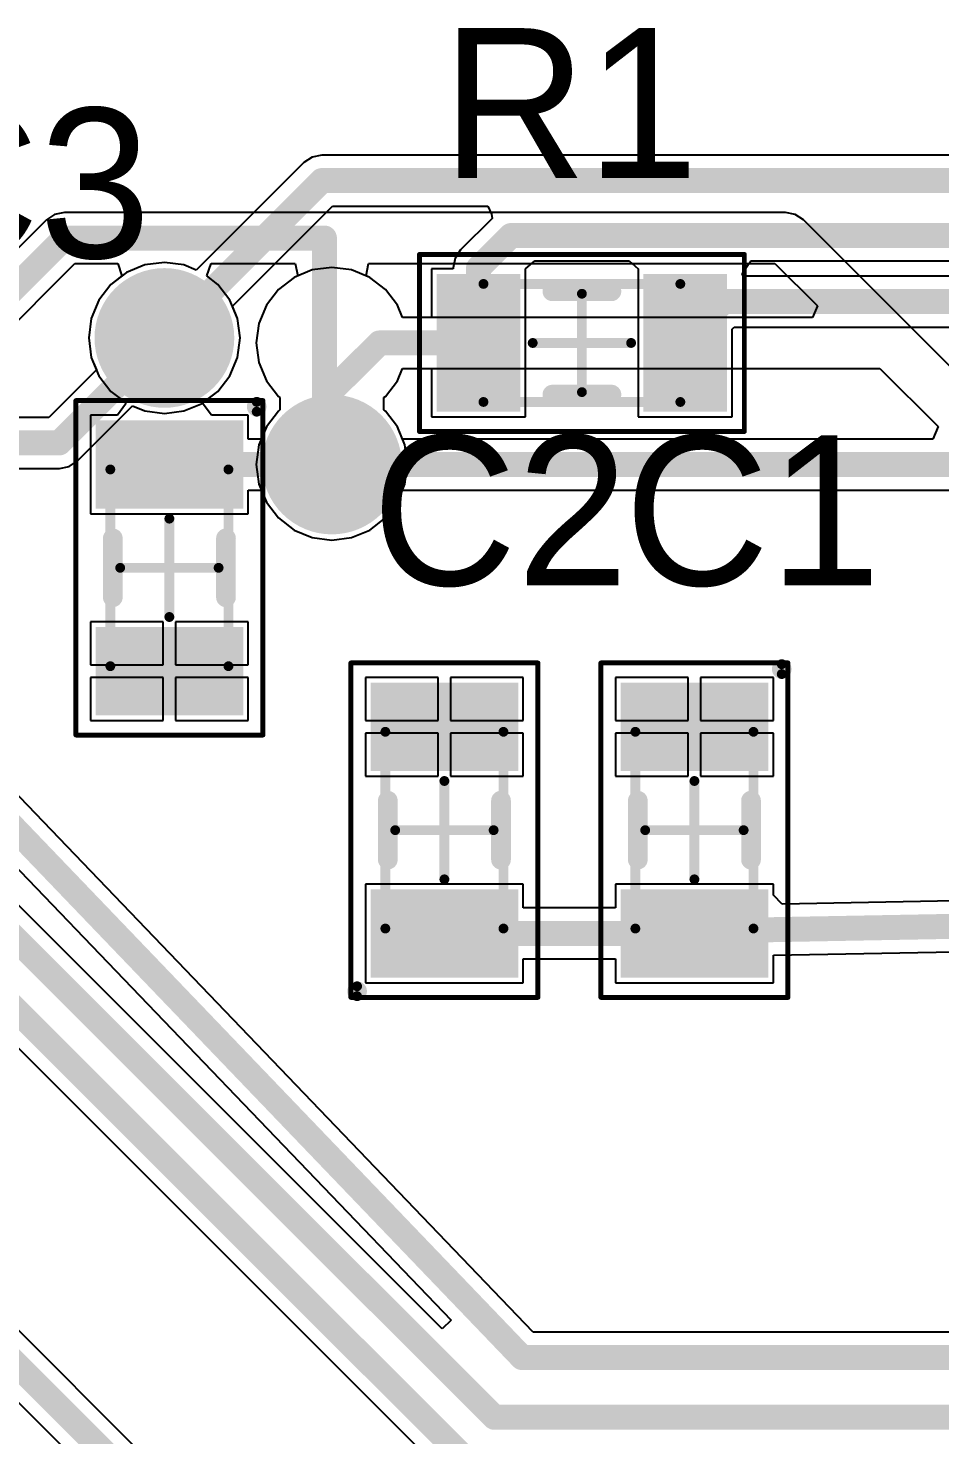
# Model space of a CAD drawing. Header units: millimetres. Extents: x 2.5 to 14.5, y 1.2 to 4.8.
# Drawn here: x 9.534 to 9.898, y 2.493 to 3.056 of the extents above; entities that cross this region are included whole.
import ezdxf

# ---------------------------------------------------------------- set-up
doc = ezdxf.new("R2010")
doc.units = ezdxf.units.MM
doc.header["$MEASUREMENT"] = 0
for name, color, linetype in [('BottomLayer', 5, 'Continuous'), ('BottomSolder', 6, 'Continuous'), ('ConnectLayer', 7, 'Continuous'), ('Mechanical13', 56, 'Continuous'), ('Mechanical15', 56, 'Continuous'), ('MultiLayer', 9, 'Continuous'), ('TopLayer', 1, 'Continuous'), ('TopOverlay', 2, 'Continuous'), ('TopPaste', 8, 'Continuous'), ('TopSolder', 216, 'Continuous'), ('ViaHoleLayer', 16, 'Continuous')]:
    doc.layers.add(name, color=color, linetype=linetype)

# ---------------------------------------------------------------- blocks, each defined once
blk = doc.blocks.new('RESC_0805_2012_97')
at = {"layer": 'Mechanical13', "const_width": 0.00394}
for points in [[(-0.03937, 0.02362), (-0.03937, -0.02362)], [(0.03937, 0.02362), (-0.03937, 0.02362)], [(0.03937, 0.02362), (0.03937, -0.02362)], [(0.03937, -0.02362), (-0.03937, -0.02362)]]:
    blk.add_lwpolyline(points, dxfattribs=at)
at = {"layer": 'Mechanical13', "const_width": 0.00197}
for points in [[(-0.04035, 0.02362, 1), (-0.03839, 0.02362, 1)], [(-0.04035, 0.02362, 1), (-0.03839, 0.02362, 1)], [(0.03839, 0.02362, 1), (0.04035, 0.02362, 1)], [(0.03839, 0.02362, 1), (0.04035, 0.02362, 1)], [(-0.04035, -0.02362, 1), (-0.03839, -0.02362, 1)], [(-0.04035, -0.02362, 1), (-0.03839, -0.02362, 1)], [(0.03839, -0.02362, 1), (0.04035, -0.02362, 1)], [(0.03839, -0.02362, 1), (0.04035, -0.02362, 1)]]:
    blk.add_lwpolyline(points, format="xyb", close=True, dxfattribs=at)
at = {"layer": 'Mechanical15'}
for points, const_width in [([(-0.06496, 0.03543), (-0.06496, -0.03543)], 0.00197), ([(0.06496, 0.03543), (-0.06496, 0.03543)], 0.00197), ([(0.06496, 0.03543), (0.06496, -0.03543)], 0.00197), ([(0, 0.01968), (0, -0.01969)], 0.00394), ([(0.01968, 0), (-0.01969, 0)], 0.00394), ([(0.06496, -0.03543), (-0.06496, -0.03543)], 0.00197)]:
    blk.add_lwpolyline(points, dxfattribs=dict(at, const_width=const_width))
for points, const_width in [([(-0.06545, 0.03543, 1), (-0.06447, 0.03543, 1)], 0.000984), ([(-0.06545, 0.03543, 1), (-0.06447, 0.03543, 1)], 0.000984), ([(0.06447, 0.03543, 1), (0.06545, 0.03543, 1)], 0.000984), ([(0.06447, 0.03543, 1), (0.06545, 0.03543, 1)], 0.000984), ([(-0.00098, 0.01968, 1), (0.00098, 0.01968, 1)], 0.00197), ([(-0.02067, 0, 1), (-0.0187, 0, 1)], 0.00197), ([(0.0187, 0, 1), (0.02067, 0, 1)], 0.00197), ([(-0.00098, -0.01969, 1), (0.00098, -0.01969, 1)], 0.00197), ([(-0.06545, -0.03543, 1), (-0.06447, -0.03543, 1)], 0.000984), ([(-0.06545, -0.03543, 1), (-0.06447, -0.03543, 1)], 0.000984), ([(0.06447, -0.03543, 1), (0.06545, -0.03543, 1)], 0.000984), ([(0.06447, -0.03543, 1), (0.06545, -0.03543, 1)], 0.000984)]:
    blk.add_lwpolyline(points, format="xyb", close=True, dxfattribs=dict(at, const_width=const_width))
at = {"layer": 'TopLayer'}
for points in [[(-0.02756, -0.02461), (-0.02756, 0.02461), (-0.05512, -0.02461), (-0.05512, 0.02461)], [(0.05512, -0.02461), (0.05512, 0.02461), (0.02756, -0.02461), (0.02756, 0.02461)]]:
    blk.add_solid(points, dxfattribs=at)
at = {"layer": 'TopOverlay', "const_width": 0.00787}
for points in [[(0.01181, 0.02067), (-0.01181, 0.02067)], [(0.01181, -0.02067), (-0.01181, -0.02067)]]:
    blk.add_lwpolyline(points, dxfattribs=at)
at = {"layer": 'TopOverlay', "const_width": 0.00394}
for points in [[(-0.01378, 0.02067, 1), (-0.00984, 0.02067, 1)], [(0.00984, 0.02067, 1), (0.01378, 0.02067, 1)], [(-0.01378, -0.02067, 1), (-0.00984, -0.02067, 1)], [(0.00984, -0.02067, 1), (0.01378, -0.02067, 1)]]:
    blk.add_lwpolyline(points, format="xyb", close=True, dxfattribs=at)
at = {"layer": 'TopPaste'}
for points in [[(-0.02756, -0.02461), (-0.02756, 0.02461), (-0.05512, -0.02461), (-0.05512, 0.02461)], [(0.05512, -0.02461), (0.05512, 0.02461), (0.02756, -0.02461), (0.02756, 0.02461)]]:
    blk.add_solid(points, dxfattribs=at)
at = {"layer": 'TopSolder'}
for points in [[(-0.02461, -0.02756), (-0.02461, 0.02756), (-0.05807, -0.02756), (-0.05807, 0.02756)], [(0.05807, -0.02756), (0.05807, 0.02756), (0.02461, -0.02756), (0.02461, 0.02756)]]:
    blk.add_solid(points, dxfattribs=at)
blk = doc.blocks.new('CAPCP2012X06N_202')
at = {"layer": 'Mechanical13', "const_width": 0.00394}
for points in [[(0.03937, 0.02362), (-0.03937, 0.02362)], [(-0.03937, -0.02362), (-0.03937, 0.02362)], [(0.03937, -0.02362), (0.03937, 0.02362)], [(0.03937, -0.02362), (-0.03937, -0.02362)]]:
    blk.add_lwpolyline(points, dxfattribs=at)
at = {"layer": 'Mechanical13', "const_width": 0.00197}
for points in [[(-0.04035, 0.02362, 1), (-0.03839, 0.02362, 1)], [(-0.04035, 0.02362, 1), (-0.03839, 0.02362, 1)], [(0.03839, 0.02362, 1), (0.04035, 0.02362, 1)], [(0.03839, 0.02362, 1), (0.04035, 0.02362, 1)], [(-0.04035, -0.02362, 1), (-0.03839, -0.02362, 1)], [(-0.04035, -0.02362, 1), (-0.03839, -0.02362, 1)], [(0.03839, -0.02362, 1), (0.04035, -0.02362, 1)], [(0.03839, -0.02362, 1), (0.04035, -0.02362, 1)]]:
    blk.add_lwpolyline(points, format="xyb", close=True, dxfattribs=at)
at = {"layer": 'Mechanical15'}
for points, const_width in [([(0.06693, 0.0374), (-0.06693, 0.0374)], 0.00197), ([(-0.06693, -0.0374), (-0.06693, 0.0374)], 0.00197), ([(0.06693, -0.0374), (0.06693, 0.0374)], 0.00197), ([(0, -0.01968), (0, 0.01969)], 0.00394), ([(0.01968, 0), (-0.01969, 0)], 0.00394), ([(0.06693, -0.0374), (-0.06693, -0.0374)], 0.00197)]:
    blk.add_lwpolyline(points, dxfattribs=dict(at, const_width=const_width))
for points, const_width in [([(-0.06742, 0.0374, 1), (-0.06644, 0.0374, 1)], 0.000984), ([(-0.06742, 0.0374, 1), (-0.06644, 0.0374, 1)], 0.000984), ([(0.06644, 0.0374, 1), (0.06742, 0.0374, 1)], 0.000984), ([(0.06644, 0.0374, 1), (0.06742, 0.0374, 1)], 0.000984), ([(-0.00098, 0.01969, 1), (0.00098, 0.01969, 1)], 0.00197), ([(-0.02067, 0, 1), (-0.0187, 0, 1)], 0.00197), ([(0.0187, 0, 1), (0.02067, 0, 1)], 0.00197), ([(-0.00098, -0.01968, 1), (0.00098, -0.01968, 1)], 0.00197), ([(-0.06742, -0.0374, 1), (-0.06644, -0.0374, 1)], 0.000984), ([(-0.06742, -0.0374, 1), (-0.06644, -0.0374, 1)], 0.000984), ([(0.06644, -0.0374, 1), (0.06742, -0.0374, 1)], 0.000984), ([(0.06644, -0.0374, 1), (0.06742, -0.0374, 1)], 0.000984)]:
    blk.add_lwpolyline(points, format="xyb", close=True, dxfattribs=dict(at, const_width=const_width))
at = {"layer": 'TopLayer'}
for points in [[(-0.02657, -0.02657), (-0.02657, 0.02657), (-0.0561, -0.02657), (-0.0561, 0.02657)], [(0.0561, -0.02657), (0.0561, 0.02657), (0.02657, -0.02657), (0.02657, 0.02657)]]:
    blk.add_solid(points, dxfattribs=at)
at = {"layer": 'TopOverlay'}
for points, const_width in [([(-0.06249, 0.03493, 1), (-0.06642, 0.03493, 1)], 0.00394), ([(-0.06741, 0.03493, 1), (-0.06544, 0.03493, 1)], 0.00197), ([(-0.06347, 0.03493, 1), (-0.0615, 0.03493, 1)], 0.00197), ([(-0.01378, 0.02264, 1), (-0.00984, 0.02264, 1)], 0.00394), ([(0.00984, 0.02264, 1), (0.01378, 0.02264, 1)], 0.00394), ([(-0.01378, -0.02264, 1), (-0.00984, -0.02264, 1)], 0.00394), ([(0.00984, -0.02264, 1), (0.01378, -0.02264, 1)], 0.00394)]:
    blk.add_lwpolyline(points, format="xyb", close=True, dxfattribs=dict(at, const_width=const_width))
at = {"layer": 'TopOverlay', "const_width": 0.00787}
for points in [[(0.01181, 0.02264), (-0.01181, 0.02264)], [(0.01181, -0.02264), (-0.01181, -0.02264)]]:
    blk.add_lwpolyline(points, dxfattribs=at)
at = {"layer": 'TopPaste'}
for points in [[(-0.02657, -0.02657), (-0.02657, 0.02657), (-0.0561, -0.02657), (-0.0561, 0.02657)], [(0.0561, -0.02657), (0.0561, 0.02657), (0.02657, -0.02657), (0.02657, 0.02657)]]:
    blk.add_solid(points, dxfattribs=at)
at = {"layer": 'TopSolder'}
for points in [[(-0.02362, -0.02953), (-0.02362, 0.02953), (-0.05905, -0.02953), (-0.05905, 0.02953)], [(0.05905, -0.02953), (0.05905, 0.02953), (0.02362, -0.02953), (0.02362, 0.02953)]]:
    blk.add_solid(points, dxfattribs=at)
blk = doc.blocks.new('CAPCP2012X06N_203')
at = {"layer": 'Mechanical13', "const_width": 0.00394}
for points in [[(-0.03937, 0.02362), (-0.03937, -0.02362)], [(-0.03937, 0.02362), (0.03937, 0.02362)], [(0.03937, 0.02362), (0.03937, -0.02362)], [(-0.03937, -0.02362), (0.03937, -0.02362)]]:
    blk.add_lwpolyline(points, dxfattribs=at)
at = {"layer": 'Mechanical13', "const_width": 0.00197}
for points in [[(-0.04035, 0.02362, 1), (-0.03839, 0.02362, 1)], [(-0.04035, 0.02362, 1), (-0.03839, 0.02362, 1)], [(0.03839, 0.02362, 1), (0.04035, 0.02362, 1)], [(0.03839, 0.02362, 1), (0.04035, 0.02362, 1)], [(-0.04035, -0.02362, 1), (-0.03839, -0.02362, 1)], [(-0.04035, -0.02362, 1), (-0.03839, -0.02362, 1)], [(0.03839, -0.02362, 1), (0.04035, -0.02362, 1)], [(0.03839, -0.02362, 1), (0.04035, -0.02362, 1)]]:
    blk.add_lwpolyline(points, format="xyb", close=True, dxfattribs=at)
at = {"layer": 'Mechanical15'}
for points, const_width in [([(-0.06693, 0.0374), (-0.06693, -0.0374)], 0.00197), ([(-0.06693, 0.0374), (0.06693, 0.0374)], 0.00197), ([(0.06693, 0.0374), (0.06693, -0.0374)], 0.00197), ([(0, 0.01968), (0, -0.01969)], 0.00394), ([(-0.01969, 0), (0.01969, 0)], 0.00394), ([(-0.06693, -0.0374), (0.06693, -0.0374)], 0.00197)]:
    blk.add_lwpolyline(points, dxfattribs=dict(at, const_width=const_width))
for points, const_width in [([(-0.06742, 0.0374, 1), (-0.06644, 0.0374, 1)], 0.000984), ([(-0.06742, 0.0374, 1), (-0.06644, 0.0374, 1)], 0.000984), ([(0.06644, 0.0374, 1), (0.06742, 0.0374, 1)], 0.000984), ([(0.06644, 0.0374, 1), (0.06742, 0.0374, 1)], 0.000984), ([(-0.00098, 0.01968, 1), (0.00098, 0.01968, 1)], 0.00197), ([(-0.02067, 0, 1), (-0.0187, 0, 1)], 0.00197), ([(0.0187, 0, 1), (0.02067, 0, 1)], 0.00197), ([(-0.00098, -0.01969, 1), (0.00098, -0.01969, 1)], 0.00197), ([(-0.06742, -0.0374, 1), (-0.06644, -0.0374, 1)], 0.000984), ([(-0.06742, -0.0374, 1), (-0.06644, -0.0374, 1)], 0.000984), ([(0.06644, -0.0374, 1), (0.06742, -0.0374, 1)], 0.000984), ([(0.06644, -0.0374, 1), (0.06742, -0.0374, 1)], 0.000984)]:
    blk.add_lwpolyline(points, format="xyb", close=True, dxfattribs=dict(at, const_width=const_width))
at = {"layer": 'TopLayer'}
for points in [[(-0.02657, -0.02657), (-0.02657, 0.02657), (-0.0561, -0.02657), (-0.0561, 0.02657)], [(0.0561, -0.02657), (0.0561, 0.02657), (0.02657, -0.02657), (0.02657, 0.02657)]]:
    blk.add_solid(points, dxfattribs=at)
at = {"layer": 'TopOverlay'}
for points, const_width in [([(-0.06249, 0.03493, 1), (-0.06642, 0.03493, 1)], 0.00394), ([(-0.06741, 0.03493, 1), (-0.06544, 0.03493, 1)], 0.00197), ([(-0.06347, 0.03493, 1), (-0.0615, 0.03493, 1)], 0.00197), ([(-0.01378, 0.02264, 1), (-0.00984, 0.02264, 1)], 0.00394), ([(0.00984, 0.02264, 1), (0.01378, 0.02264, 1)], 0.00394), ([(-0.01378, -0.02264, 1), (-0.00984, -0.02264, 1)], 0.00394), ([(0.00984, -0.02264, 1), (0.01378, -0.02264, 1)], 0.00394)]:
    blk.add_lwpolyline(points, format="xyb", close=True, dxfattribs=dict(at, const_width=const_width))
at = {"layer": 'TopOverlay', "const_width": 0.00787}
for points in [[(-0.01181, 0.02264), (0.01181, 0.02264)], [(-0.01181, -0.02264), (0.01181, -0.02264)]]:
    blk.add_lwpolyline(points, dxfattribs=at)
at = {"layer": 'TopPaste'}
for points in [[(-0.02657, -0.02657), (-0.02657, 0.02657), (-0.0561, -0.02657), (-0.0561, 0.02657)], [(0.0561, -0.02657), (0.0561, 0.02657), (0.02657, -0.02657), (0.02657, 0.02657)]]:
    blk.add_solid(points, dxfattribs=at)
at = {"layer": 'TopSolder'}
for points in [[(-0.02362, -0.02953), (-0.02362, 0.02953), (-0.05905, -0.02953), (-0.05905, 0.02953)], [(0.05905, -0.02953), (0.05905, 0.02953), (0.02362, -0.02953), (0.02362, 0.02953)]]:
    blk.add_solid(points, dxfattribs=at)
blk = doc.blocks.new('CAPCP2012X06N_204')
at = {"layer": 'Mechanical13', "const_width": 0.00394}
for points in [[(-0.03937, -0.02362), (-0.03937, 0.02362)], [(0.03937, 0.02362), (-0.03937, 0.02362)], [(0.03937, -0.02362), (0.03937, 0.02362)], [(0.03937, -0.02362), (-0.03937, -0.02362)]]:
    blk.add_lwpolyline(points, dxfattribs=at)
at = {"layer": 'Mechanical13', "const_width": 0.00197}
for points in [[(-0.04035, 0.02362, 1), (-0.03839, 0.02362, 1)], [(-0.04035, 0.02362, 1), (-0.03839, 0.02362, 1)], [(0.03839, 0.02362, 1), (0.04035, 0.02362, 1)], [(0.03839, 0.02362, 1), (0.04035, 0.02362, 1)], [(-0.04035, -0.02362, 1), (-0.03839, -0.02362, 1)], [(-0.04035, -0.02362, 1), (-0.03839, -0.02362, 1)], [(0.03839, -0.02362, 1), (0.04035, -0.02362, 1)], [(0.03839, -0.02362, 1), (0.04035, -0.02362, 1)]]:
    blk.add_lwpolyline(points, format="xyb", close=True, dxfattribs=at)
at = {"layer": 'Mechanical15'}
for points, const_width in [([(-0.06693, -0.0374), (-0.06693, 0.0374)], 0.00197), ([(0.06693, 0.0374), (-0.06693, 0.0374)], 0.00197), ([(0.06693, -0.0374), (0.06693, 0.0374)], 0.00197), ([(0, -0.01968), (0, 0.01969)], 0.00394), ([(0.01968, 0), (-0.01969, 0)], 0.00394), ([(0.06693, -0.0374), (-0.06693, -0.0374)], 0.00197)]:
    blk.add_lwpolyline(points, dxfattribs=dict(at, const_width=const_width))
for points, const_width in [([(-0.06742, 0.0374, 1), (-0.06644, 0.0374, 1)], 0.000984), ([(-0.06742, 0.0374, 1), (-0.06644, 0.0374, 1)], 0.000984), ([(0.06644, 0.0374, 1), (0.06742, 0.0374, 1)], 0.000984), ([(0.06644, 0.0374, 1), (0.06742, 0.0374, 1)], 0.000984), ([(-0.00098, 0.01969, 1), (0.00098, 0.01969, 1)], 0.00197), ([(-0.02067, 0, 1), (-0.0187, 0, 1)], 0.00197), ([(0.0187, 0, 1), (0.02067, 0, 1)], 0.00197), ([(-0.00098, -0.01968, 1), (0.00098, -0.01968, 1)], 0.00197), ([(-0.06742, -0.0374, 1), (-0.06644, -0.0374, 1)], 0.000984), ([(-0.06742, -0.0374, 1), (-0.06644, -0.0374, 1)], 0.000984), ([(0.06644, -0.0374, 1), (0.06742, -0.0374, 1)], 0.000984), ([(0.06644, -0.0374, 1), (0.06742, -0.0374, 1)], 0.000984)]:
    blk.add_lwpolyline(points, format="xyb", close=True, dxfattribs=dict(at, const_width=const_width))
at = {"layer": 'TopLayer'}
for points in [[(-0.02657, -0.02657), (-0.02657, 0.02657), (-0.0561, -0.02657), (-0.0561, 0.02657)], [(0.0561, -0.02657), (0.0561, 0.02657), (0.02657, -0.02657), (0.02657, 0.02657)]]:
    blk.add_solid(points, dxfattribs=at)
at = {"layer": 'TopOverlay'}
for points, const_width in [([(-0.06249, 0.03493, 1), (-0.06642, 0.03493, 1)], 0.00394), ([(-0.06741, 0.03493, 1), (-0.06544, 0.03493, 1)], 0.00197), ([(-0.06347, 0.03493, 1), (-0.0615, 0.03493, 1)], 0.00197), ([(-0.01378, 0.02264, 1), (-0.00984, 0.02264, 1)], 0.00394), ([(0.00984, 0.02264, 1), (0.01378, 0.02264, 1)], 0.00394), ([(-0.01378, -0.02264, 1), (-0.00984, -0.02264, 1)], 0.00394), ([(0.00984, -0.02264, 1), (0.01378, -0.02264, 1)], 0.00394)]:
    blk.add_lwpolyline(points, format="xyb", close=True, dxfattribs=dict(at, const_width=const_width))
at = {"layer": 'TopOverlay', "const_width": 0.00787}
for points in [[(0.01181, 0.02264), (-0.01181, 0.02264)], [(0.01181, -0.02264), (-0.01181, -0.02264)]]:
    blk.add_lwpolyline(points, dxfattribs=at)
at = {"layer": 'TopPaste'}
for points in [[(-0.02657, -0.02657), (-0.02657, 0.02657), (-0.0561, -0.02657), (-0.0561, 0.02657)], [(0.0561, -0.02657), (0.0561, 0.02657), (0.02657, -0.02657), (0.02657, 0.02657)]]:
    blk.add_solid(points, dxfattribs=at)
at = {"layer": 'TopSolder'}
for points in [[(-0.02362, -0.02953), (-0.02362, 0.02953), (-0.05905, -0.02953), (-0.05905, 0.02953)], [(0.05905, -0.02953), (0.05905, 0.02953), (0.02362, -0.02953), (0.02362, 0.02953)]]:
    blk.add_solid(points, dxfattribs=at)

msp = doc.modelspace()

# ---------------------------------------------------------------- linework, layer by layer
at = {"layer": 'BottomLayer', "const_width": 0.01}
for points in [[(9.506, 2.93), (9.548, 2.972)], [(9.548, 2.972), (9.652, 2.972)], [(9.652, 2.88434), (9.652, 2.972)], [(9.546, 2.89), (9.588, 2.932)], [(9.436, 2.89), (9.546, 2.89)], [(9.652, 2.88434), (9.655, 2.88134)], [(9.655, 2.88134), (10.515, 2.88134)], [(9.4775, 2.5725), (9.67, 2.38)]]:
    msp.add_lwpolyline(points, dxfattribs=at)
at = {"layer": 'BottomLayer'}
for points, const_width in [([(9.5455, 2.972, 1), (9.5505, 2.972, 1)], 0.005), ([(9.5455, 2.972, 1), (9.5505, 2.972, 1)], 0.005), ([(9.6495, 2.972, 1), (9.6545, 2.972, 1)], 0.005), ([(9.6495, 2.972, 1), (9.6545, 2.972, 1)], 0.005), ([(9.5755, 2.932, 1), (9.6005, 2.932, 1)], 0.025), ([(9.5855, 2.932, 1), (9.5905, 2.932, 1)], 0.005), ([(9.6425, 2.88134, 1), (9.6675, 2.88134, 1)], 0.025), ([(9.5435, 2.89, 1), (9.5485, 2.89, 1)], 0.005), ([(9.5435, 2.89, 1), (9.5485, 2.89, 1)], 0.005), ([(9.6495, 2.88434, 1), (9.6545, 2.88434, 1)], 0.005), ([(9.6495, 2.88434, 1), (9.6545, 2.88434, 1)], 0.005), ([(9.6525, 2.88134, 1), (9.6575, 2.88134, 1)], 0.005), ([(9.6525, 2.88134, 1), (9.6575, 2.88134, 1)], 0.005)]:
    msp.add_lwpolyline(points, format="xyb", close=True, dxfattribs=dict(at, const_width=const_width))
at = {"layer": 'BottomSolder', "const_width": 0.02795}
for points in [[(9.57402, 2.932, 1), (9.60198, 2.932, 1)], [(9.64102, 2.88134, 1), (9.66898, 2.88134, 1)]]:
    msp.add_lwpolyline(points, format="xyb", close=True, dxfattribs=at)
at = {"layer": 'ConnectLayer'}
for p, q in [((9.64379, 3.00221), (9.60077, 2.95918)), ((9.6471, 3.00442), (9.64379, 3.00221)), ((9.651, 3.0052), (9.6471, 3.00442)), ((10.16978, 3.0052), (9.651, 3.0052)), ((9.61518, 2.94477), (9.65522, 2.9848)), ((9.65522, 2.9848), (9.71733, 2.9848)), ((9.71733, 2.9848), (9.71885, 2.98151)), ((9.54079, 2.97921), (9.50178, 2.9402)), ((9.5441, 2.98142), (9.54079, 2.97921)), ((9.548, 2.9822), (9.5441, 2.98142)), ((9.83643, 2.9822), (9.548, 2.9822)), ((9.71905, 2.9798), (9.70645, 2.96721)), ((9.71885, 2.98151), (9.71905, 2.9798)), ((9.84033, 2.98142), (9.83643, 2.9822)), ((9.84364, 2.97921), (9.84033, 2.98142)), ((9.88564, 2.93721), (9.84364, 2.97921)), ((9.70645, 2.96721), (9.70424, 2.9639)), ((9.51321, 2.92279), (9.55222, 2.9618)), ((9.55222, 2.9618), (9.56935, 2.9618)), ((9.56935, 2.9618), (9.57104, 2.9568)), ((9.588, 2.96226), (9.58017, 2.96123)), ((9.59583, 2.96123), (9.588, 2.96226)), ((9.60496, 2.9568), (9.60665, 2.9618)), ((9.60665, 2.9618), (9.64032, 2.9618)), ((9.64032, 2.9618), (9.64132, 2.9568)), ((9.66868, 2.9568), (9.66968, 2.9618)), ((9.66968, 2.9618), (9.83221, 2.9618)), ((9.70424, 2.9639), (9.70347, 2.96)), ((9.73244, 2.95961), (9.73612, 2.9628)), ((9.73612, 2.9628), (9.77388, 2.9628)), ((9.77388, 2.9628), (9.77756, 2.95961)), ((9.81908, 2.9578), (9.82255, 2.9628)), ((9.82255, 2.9628), (9.93278, 2.9628)), ((9.83221, 2.9618), (9.8492, 2.94482)), ((9.57287, 2.9582), (9.5666, 2.9534)), ((9.57104, 2.9568), (9.5666, 2.9534)), ((9.58017, 2.96123), (9.57287, 2.9582)), ((9.60077, 2.95918), (9.59583, 2.96123)), ((9.6094, 2.9534), (9.60496, 2.9568)), ((9.63987, 2.95621), (9.6336, 2.9514)), ((9.63987, 2.95621), (9.6336, 2.9514)), ((9.64717, 2.95923), (9.63987, 2.95621)), ((9.64132, 2.9568), (9.63987, 2.95621)), ((9.655, 2.96026), (9.64717, 2.95923)), ((9.66283, 2.95923), (9.655, 2.96026)), ((9.67013, 2.95621), (9.66283, 2.95923)), ((9.67013, 2.95621), (9.66868, 2.9568)), ((9.6764, 2.9514), (9.67013, 2.95621)), ((9.6764, 2.9514), (9.67013, 2.95621)), ((9.70347, 2.95961), (9.69488, 2.95961)), ((9.69488, 2.95961), (9.69488, 2.9402)), ((9.70347, 2.96), (9.70347, 2.95961)), ((9.73244, 2.90039), (9.73244, 2.95961)), ((9.77756, 2.95961), (9.77756, 2.90039)), ((9.81947, 2.95676), (9.81908, 2.9578)), ((9.91843, 2.95676), (9.81947, 2.95676)), ((9.5666, 2.9534), (9.5618, 2.94713)), ((9.5666, 2.9534), (9.5618, 2.94713)), ((9.61421, 2.94713), (9.6094, 2.9534)), ((9.6336, 2.9514), (9.6288, 2.94513)), ((9.6336, 2.9514), (9.6288, 2.94513)), ((9.68121, 2.94513), (9.6764, 2.9514)), ((9.68121, 2.94513), (9.6764, 2.9514)), ((9.5618, 2.94713), (9.55877, 2.93983)), ((9.5618, 2.94713), (9.55877, 2.93983)), ((9.61723, 2.93983), (9.61421, 2.94713)), ((9.61723, 2.93983), (9.61518, 2.94477)), ((9.6288, 2.94513), (9.62577, 2.93783)), ((9.6288, 2.94513), (9.62577, 2.93783)), ((9.68325, 2.9402), (9.68121, 2.94513)), ((9.68325, 2.9402), (9.68121, 2.94513)), ((9.8492, 2.94482), (9.84728, 2.9402)), ((9.55877, 2.93983), (9.55774, 2.932)), ((9.55877, 2.93983), (9.55774, 2.932)), ((9.61826, 2.932), (9.61723, 2.93983)), ((9.61826, 2.932), (9.61723, 2.93983)), ((9.84728, 2.9402), (9.68325, 2.9402)), ((9.69488, 2.9402), (9.68325, 2.9402)), ((9.62577, 2.93783), (9.62474, 2.93)), ((9.62577, 2.93783), (9.62474, 2.93)), ((9.81512, 2.93558), (9.81591, 2.93637)), ((9.81512, 2.90039), (9.81512, 2.93558)), ((9.81591, 2.93637), (9.91421, 2.93637)), ((9.91266, 2.9102), (9.88564, 2.93721)), ((9.55774, 2.932), (9.55877, 2.92417)), ((9.55774, 2.932), (9.55877, 2.92417)), ((9.61723, 2.92417), (9.61826, 2.932)), ((9.61723, 2.92417), (9.61826, 2.932)), ((9.62474, 2.93), (9.62577, 2.92217)), ((9.62474, 2.93), (9.62577, 2.92217)), ((9.55877, 2.92417), (9.56082, 2.91923)), ((9.55877, 2.92417), (9.5618, 2.91687)), ((9.61421, 2.91687), (9.61723, 2.92417)), ((9.61421, 2.91687), (9.61723, 2.92417)), ((9.62577, 2.92217), (9.6288, 2.91487)), ((9.62577, 2.92217), (9.6288, 2.91487)), ((9.56082, 2.91923), (9.54178, 2.9002)), ((9.5618, 2.91687), (9.5666, 2.9106)), ((9.6094, 2.9106), (9.61421, 2.91687)), ((9.6094, 2.9106), (9.61421, 2.91687)), ((9.68121, 2.91487), (9.68325, 2.9198)), ((9.68121, 2.91487), (9.68325, 2.9198)), ((9.68325, 2.9198), (9.87421, 2.9198)), ((9.68325, 2.9198), (9.69488, 2.9198)), ((9.69488, 2.9198), (9.69488, 2.90039)), ((9.87421, 2.9198), (9.89748, 2.89653)), ((9.6288, 2.91487), (9.6336, 2.9086)), ((9.6288, 2.91487), (9.6336, 2.9086)), ((9.6764, 2.9086), (9.68121, 2.91487)), ((9.6764, 2.9086), (9.68121, 2.91487)), ((9.5666, 2.9106), (9.57247, 2.9061)), ((9.57248, 2.90555), (9.5692, 2.9011)), ((9.57247, 2.9061), (9.57248, 2.90555)), ((9.59583, 2.90277), (9.60313, 2.90579)), ((9.60313, 2.90579), (9.6094, 2.9106)), ((9.60352, 2.90555), (9.60353, 2.9061)), ((9.6068, 2.9011), (9.60352, 2.90555)), ((9.60353, 2.9061), (9.6094, 2.9106)), ((9.6336, 2.9086), (9.63417, 2.90817)), ((9.6336, 2.9086), (9.63417, 2.90817)), ((9.63417, 2.90817), (9.63417, 2.90317)), ((9.63417, 2.90817), (9.63417, 2.90317)), ((9.67583, 2.90817), (9.6764, 2.9086)), ((9.67583, 2.90817), (9.6764, 2.9086)), ((9.67583, 2.90317), (9.67583, 2.90817)), ((9.67583, 2.90317), (9.67583, 2.90817)), ((9.54178, 2.9002), (9.46425, 2.9002)), ((9.55321, 2.88279), (9.57523, 2.90482)), ((9.5692, 2.9011), (9.55843, 2.9011)), ((9.55843, 2.9011), (9.55843, 2.86157)), ((9.57523, 2.90482), (9.58017, 2.90277)), ((9.58017, 2.90277), (9.588, 2.90174)), ((9.588, 2.90174), (9.59583, 2.90277)), ((9.62157, 2.9011), (9.6068, 2.9011)), ((9.62157, 2.89153), (9.62157, 2.9011)), ((9.6336, 2.90273), (9.6288, 2.89647)), ((9.6336, 2.90273), (9.6288, 2.89647)), ((9.63417, 2.90317), (9.6336, 2.90273)), ((9.63417, 2.90317), (9.6336, 2.90273)), ((9.6764, 2.90273), (9.67583, 2.90317)), ((9.6764, 2.90273), (9.67583, 2.90317)), ((9.68121, 2.89647), (9.6764, 2.90273)), ((9.68121, 2.89647), (9.6764, 2.90273)), ((9.69488, 2.90039), (9.73244, 2.90039)), ((9.77756, 2.90039), (9.81512, 2.90039)), ((9.6288, 2.89647), (9.62577, 2.88917)), ((9.6288, 2.89647), (9.62675, 2.89153)), ((9.68325, 2.89153), (9.68121, 2.89647)), ((9.68423, 2.88917), (9.68121, 2.89647)), ((9.89748, 2.89653), (9.89541, 2.89153)), ((9.3663, 2.88963), (9.70264, 2.53885)), ((9.62675, 2.89153), (9.62157, 2.89153)), ((9.62577, 2.88917), (9.62474, 2.88134)), ((9.89541, 2.89153), (9.68325, 2.89153)), ((9.68526, 2.88134), (9.68423, 2.88917)), ((9.5499, 2.88058), (9.55321, 2.88279)), ((9.46425, 2.8798), (9.546, 2.8798)), ((9.546, 2.8798), (9.5499, 2.88058)), ((9.62474, 2.88134), (9.62577, 2.87351)), ((9.68423, 2.87351), (9.68526, 2.88134)), ((9.69906, 2.53536), (9.3613, 2.87312)), ((9.62577, 2.87351), (9.6288, 2.86621)), ((9.68121, 2.86621), (9.68423, 2.87351)), ((9.62157, 2.86157), (9.62157, 2.87114)), ((9.62157, 2.87114), (9.62675, 2.87114)), ((9.62675, 2.87114), (9.6288, 2.86621)), ((9.6288, 2.86621), (9.6336, 2.85994)), ((9.6288, 2.86621), (9.6336, 2.85994)), ((9.6764, 2.85994), (9.68121, 2.86621)), ((9.6764, 2.85994), (9.68121, 2.86621)), ((9.68121, 2.86621), (9.68325, 2.87114)), ((9.68325, 2.87114), (10.1582, 2.87114)), ((9.55843, 2.86157), (9.62157, 2.86157)), ((9.73545, 2.53409), (9.42665, 2.85615)), ((9.6336, 2.85994), (9.63987, 2.85513)), ((9.6336, 2.85994), (9.63987, 2.85513)), ((9.63987, 2.85513), (9.64717, 2.85211)), ((9.63987, 2.85513), (9.64717, 2.85211)), ((9.66283, 2.85211), (9.67013, 2.85513)), ((9.66283, 2.85211), (9.67013, 2.85513)), ((9.67013, 2.85513), (9.6764, 2.85994)), ((9.67013, 2.85513), (9.6764, 2.85994)), ((9.3261, 2.8512), (9.72951, 2.44779)), ((9.64717, 2.85211), (9.655, 2.85108)), ((9.64717, 2.85211), (9.655, 2.85108)), ((9.655, 2.85108), (9.66283, 2.85211)), ((9.655, 2.85108), (9.66283, 2.85211)), ((9.5875, 2.81843), (9.55843, 2.81843)), ((9.55843, 2.81843), (9.55843, 2.80116)), ((9.5875, 2.80116), (9.5875, 2.81843)), ((9.62157, 2.81843), (9.5925, 2.81843)), ((9.5925, 2.81843), (9.5925, 2.80116)), ((9.62157, 2.80116), (9.62157, 2.81843)), ((9.55843, 2.80116), (9.5875, 2.80116)), ((9.5925, 2.80116), (9.62157, 2.80116)), ((9.5875, 2.79616), (9.55843, 2.79616)), ((9.55843, 2.79616), (9.55843, 2.7789)), ((9.5875, 2.7789), (9.5875, 2.79616)), ((9.62157, 2.79616), (9.5925, 2.79616)), ((9.5925, 2.79616), (9.5925, 2.7789)), ((9.62157, 2.7789), (9.62157, 2.79616)), ((9.6975, 2.7961), (9.66843, 2.7961)), ((9.66843, 2.7961), (9.66843, 2.77884)), ((9.6975, 2.77884), (9.6975, 2.7961)), ((9.73157, 2.7961), (9.7025, 2.7961)), ((9.7025, 2.7961), (9.7025, 2.77884)), ((9.73157, 2.77884), (9.73157, 2.7961)), ((9.7975, 2.7961), (9.76843, 2.7961)), ((9.76843, 2.7961), (9.76843, 2.77884)), ((9.7975, 2.77884), (9.7975, 2.7961)), ((9.83157, 2.7961), (9.8025, 2.7961)), ((9.8025, 2.7961), (9.8025, 2.77884)), ((9.83157, 2.77884), (9.83157, 2.7961)), ((9.55843, 2.7789), (9.5875, 2.7789)), ((9.5925, 2.7789), (9.62157, 2.7789)), ((9.66843, 2.77884), (9.6975, 2.77884)), ((9.7025, 2.77884), (9.73157, 2.77884)), ((9.76843, 2.77884), (9.7975, 2.77884)), ((9.8025, 2.77884), (9.83157, 2.77884)), ((9.6975, 2.77384), (9.66843, 2.77384)), ((9.66843, 2.77384), (9.66843, 2.75657)), ((9.6975, 2.75657), (9.6975, 2.77384)), ((9.73157, 2.77384), (9.7025, 2.77384)), ((9.7025, 2.77384), (9.7025, 2.75657)), ((9.73157, 2.75657), (9.73157, 2.77384)), ((9.7975, 2.77384), (9.76843, 2.77384)), ((9.76843, 2.77384), (9.76843, 2.75657)), ((9.7975, 2.75657), (9.7975, 2.77384)), ((9.83157, 2.77384), (9.8025, 2.77384)), ((9.8025, 2.77384), (9.8025, 2.75657)), ((9.83157, 2.75657), (9.83157, 2.77384)), ((9.66843, 2.75657), (9.6975, 2.75657)), ((9.7025, 2.75657), (9.73157, 2.75657)), ((9.76843, 2.75657), (9.7975, 2.75657)), ((9.8025, 2.75657), (9.83157, 2.75657)), ((9.73157, 2.71343), (9.66843, 2.71343)), ((9.66843, 2.71343), (9.66843, 2.6739)), ((9.73157, 2.70386), (9.73157, 2.71343)), ((9.83157, 2.71343), (9.76843, 2.71343)), ((9.76843, 2.71343), (9.76843, 2.70386)), ((9.83157, 2.70894), (9.83157, 2.71343)), ((9.83514, 2.70543), (9.83157, 2.70894)), ((10.06011, 2.70959), (9.83514, 2.70543)), ((9.76843, 2.70386), (9.73157, 2.70386)), ((9.83157, 2.68497), (10.06414, 2.68927)), ((9.73157, 2.6739), (9.73157, 2.68347)), ((9.73157, 2.68347), (9.76843, 2.68347)), ((9.76843, 2.68347), (9.76843, 2.6739)), ((9.83157, 2.6739), (9.83157, 2.68497)), ((9.66843, 2.6739), (9.73157, 2.6739)), ((9.76843, 2.6739), (9.83157, 2.6739)), ((9.67422, 2.3902), (9.49425, 2.57016)), ((9.4797, 2.55588), (9.66279, 2.37279)), ((9.70264, 2.53885), (9.69906, 2.53536)), ((10.06343, 2.53409), (9.73545, 2.53409))]:
    msp.add_line(p, q, dxfattribs=at)
at = {"layer": 'MultiLayer', "const_width": 0.025}
for points in [[(9.5755, 2.932, 1), (9.6005, 2.932, 1)], [(9.6425, 2.88134, 1), (9.6675, 2.88134, 1)]]:
    msp.add_lwpolyline(points, format="xyb", close=True, dxfattribs=at)
at = {"layer": 'TopLayer', "const_width": 0.01}
for points in [[(9.588, 2.932), (9.651, 2.995)], [(9.651, 2.995), (10.174, 2.995)], [(9.71366, 2.96), (9.72666, 2.973)], [(9.72666, 2.973), (9.937, 2.973)], [(9.71366, 2.93), (9.71366, 2.96)], [(9.79634, 2.93122), (9.81169, 2.94657)], [(9.81169, 2.94657), (9.91843, 2.94657)], [(9.655, 2.911), (9.674, 2.93)], [(9.674, 2.93), (9.71366, 2.93)], [(9.79634, 2.93), (9.79634, 2.93122)], [(9.655, 2.88134), (9.655, 2.911)], [(9.3711, 2.89936), (9.7311, 2.5239)], [(9.59, 2.88134), (9.655, 2.88134)], [(9.3511, 2.8689), (9.72, 2.5)], [(9.3311, 2.86061), (9.73672, 2.455)], [(9.79998, 2.69459), (10.09272, 2.7)], [(9.7, 2.69366), (9.8, 2.69366)], [(9.79998, 2.69459), (9.8, 2.69366)], [(9.7311, 2.5239), (10.14218, 2.5239)], [(9.72, 2.5), (10.155, 2.5)]]:
    msp.add_lwpolyline(points, dxfattribs=at)
at = {"layer": 'TopLayer'}
for points, const_width in [([(9.6485, 2.995, 1), (9.6535, 2.995, 1)], 0.005), ([(9.6485, 2.995, 1), (9.6535, 2.995, 1)], 0.005), ([(9.72416, 2.973, 1), (9.72916, 2.973, 1)], 0.005), ([(9.72416, 2.973, 1), (9.72916, 2.973, 1)], 0.005), ([(9.71116, 2.96, 1), (9.71616, 2.96, 1)], 0.005), ([(9.71116, 2.96, 1), (9.71616, 2.96, 1)], 0.005), ([(9.5755, 2.932, 1), (9.6005, 2.932, 1)], 0.025), ([(9.80919, 2.94657, 1), (9.81419, 2.94657, 1)], 0.005), ([(9.80919, 2.94657, 1), (9.81419, 2.94657, 1)], 0.005), ([(9.5855, 2.932, 1), (9.5905, 2.932, 1)], 0.005), ([(9.6715, 2.93, 1), (9.6765, 2.93, 1)], 0.005), ([(9.6715, 2.93, 1), (9.6765, 2.93, 1)], 0.005), ([(9.71116, 2.93, 1), (9.71616, 2.93, 1)], 0.005), ([(9.71116, 2.93, 1), (9.71616, 2.93, 1)], 0.005), ([(9.79384, 2.93122, 1), (9.79884, 2.93122, 1)], 0.005), ([(9.79384, 2.93122, 1), (9.79884, 2.93122, 1)], 0.005), ([(9.79384, 2.93, 1), (9.79884, 2.93, 1)], 0.005), ([(9.6525, 2.911, 1), (9.6575, 2.911, 1)], 0.005), ([(9.6525, 2.911, 1), (9.6575, 2.911, 1)], 0.005), ([(9.6425, 2.88134, 1), (9.6675, 2.88134, 1)], 0.025), ([(9.5875, 2.88134, 1), (9.5925, 2.88134, 1)], 0.005), ([(9.6525, 2.88134, 1), (9.6575, 2.88134, 1)], 0.005), ([(9.6525, 2.88134, 1), (9.6575, 2.88134, 1)], 0.005), ([(9.6975, 2.69366, 1), (9.7025, 2.69366, 1)], 0.005), ([(9.79748, 2.69459, 1), (9.80248, 2.69459, 1)], 0.005), ([(9.79748, 2.69459, 1), (9.80248, 2.69459, 1)], 0.005), ([(9.7975, 2.69366, 1), (9.8025, 2.69366, 1)], 0.005), ([(9.7975, 2.69366, 1), (9.8025, 2.69366, 1)], 0.005), ([(9.7286, 2.5239, 1), (9.7336, 2.5239, 1)], 0.005), ([(9.7286, 2.5239, 1), (9.7336, 2.5239, 1)], 0.005), ([(9.7175, 2.5, 1), (9.7225, 2.5, 1)], 0.005), ([(9.7175, 2.5, 1), (9.7225, 2.5, 1)], 0.005)]:
    msp.add_lwpolyline(points, format="xyb", close=True, dxfattribs=dict(at, const_width=const_width))
at = {"layer": 'TopSolder', "const_width": 0.02795}
for points in [[(9.57402, 2.932, 1), (9.60198, 2.932, 1)], [(9.64102, 2.88134, 1), (9.66898, 2.88134, 1)]]:
    msp.add_lwpolyline(points, format="xyb", close=True, dxfattribs=at)
at = {"layer": 'ViaHoleLayer', "const_width": 0.014}
for points in [[(9.581, 2.932, 1), (9.595, 2.932, 1)], [(9.648, 2.88134, 1), (9.662, 2.88134, 1)]]:
    msp.add_lwpolyline(points, format="xyb", close=True, dxfattribs=at)

# ---------------------------------------------------------------- block references
for name, p, rotation in [('RESC_0805_2012_97', (9.755, 2.93), 180), ('CAPCP2012X06N_202', (9.59, 2.84), 270), ('CAPCP2012X06N_203', (9.7, 2.735), 90), ('CAPCP2012X06N_204', (9.8, 2.735), 270)]:
    msp.add_blockref(name, p, dxfattribs=dict(rotation=rotation))

# ---------------------------------------------------------------- texts
at = {"layer": 'TopOverlay'}
for s, p in [('R1', (9.699, 2.996)), ('C3', (9.48, 2.964)), ('C2', (9.671, 2.833)), ('C1', (9.772, 2.833))]:
    msp.add_text(s, height=0.06, dxfattribs=at).set_placement(p)

doc.saveas('drawing.dxf')
